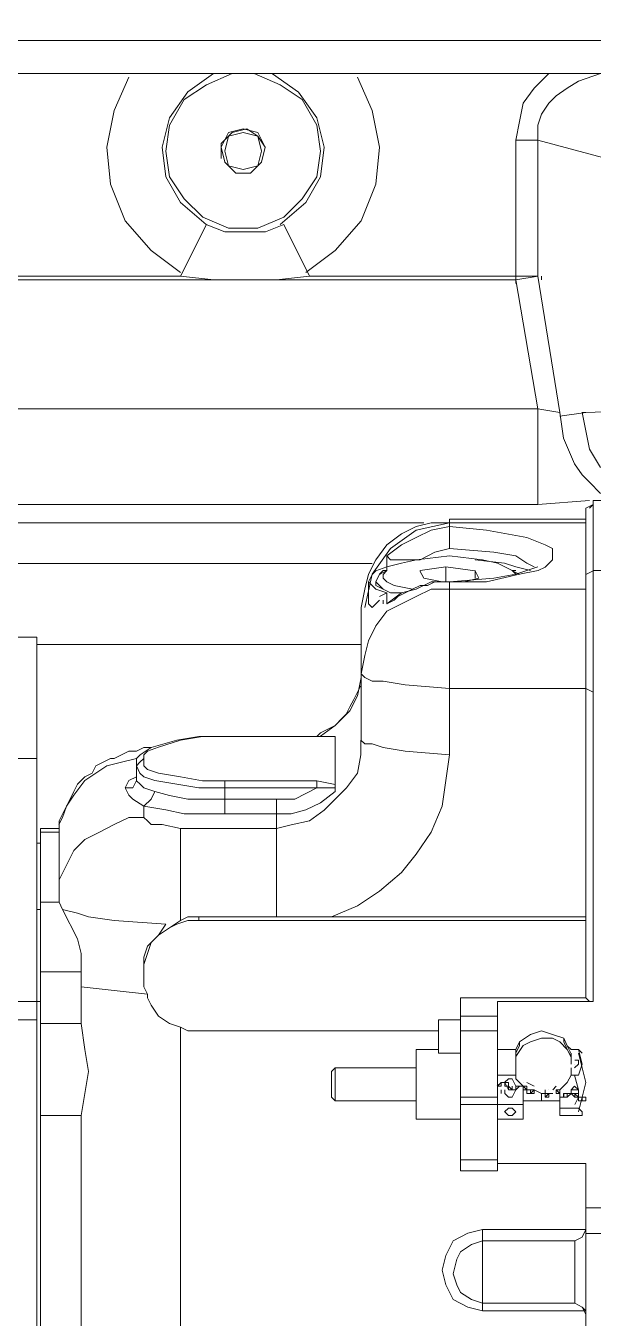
# Model space of a CAD drawing. Header units: inches. Extents: x 11 to 128, y 20 to 108.
# Drawn here: x 30.6814 to 30.7915, y 82.8701 to 83.1209 of the extents above; entities that cross this region are included whole.
import ezdxf

# ---------------------------------------------------------------- set-up
doc = ezdxf.new("R2010")
doc.units = ezdxf.units.IN
doc.header["$MEASUREMENT"] = 0
doc.layers.add('1', color=255, linetype='Continuous')
doc.layers.add('Dim', color=6, linetype='Continuous', lineweight=13)

# ---------------------------------------------------------------- blocks, each defined once
blk = doc.blocks.new('5')
at = {"layer": '1', "lineweight": 9}
for p, q in [((225.92195, -21.51927), (225.72061, -21.51927)), ((225.92195, -21.52498), (225.72061, -21.52498)), ((225.78348, -21.52498), (225.77904, -21.52814)), ((225.78666, -21.52498), (225.78222, -21.5269)), ((225.79493, -21.5269), (225.79049, -21.52498)), ((225.7981, -21.52815), (225.79365, -21.52499)), ((225.84128, -21.52498), (225.83874, -21.52751)), ((225.85017, -21.52498), (225.84636, -21.52627)), ((225.76888, -21.52561), (225.76634, -21.53134)), ((225.78222, -21.5269), (225.7784, -21.52943)), ((225.79873, -21.52943), (225.79493, -21.5269)), ((225.81081, -21.53134), (225.80826, -21.5256)), ((225.83874, -21.52751), (225.83684, -21.53008)), ((225.84444, -21.52751), (225.84254, -21.5288)), ((225.84636, -21.52627), (225.84444, -21.52751)), ((225.77904, -21.52814), (225.77587, -21.53259)), ((225.7784, -21.52943), (225.77588, -21.53388)), ((225.80128, -21.5326), (225.7981, -21.52815)), ((225.80127, -21.53388), (225.79873, -21.52943)), ((225.84254, -21.5288), (225.84127, -21.53008)), ((225.76634, -21.53134), (225.76507, -21.53767)), ((225.81206, -21.53768), (225.81081, -21.53134)), ((225.83684, -21.53008), (225.83619, -21.53325)), ((225.84, -21.53198), (225.83939, -21.53388)), ((225.84127, -21.53008), (225.84, -21.53198)), ((225.77587, -21.53259), (225.7746, -21.53767)), ((225.77588, -21.53388), (225.77522, -21.53833)), ((225.8019, -21.53833), (225.80127, -21.53388)), ((225.80254, -21.53768), (225.80128, -21.5326)), ((225.83619, -21.53325), (225.83557, -21.53643)), ((225.83939, -21.53388), (225.83939, -21.53643)), ((225.78665, -21.53514), (225.78475, -21.53704)), ((225.78602, -21.53515), (225.78475, -21.53768)), ((225.78602, -21.53578), (225.7854, -21.53833)), ((225.78857, -21.53451), (225.78602, -21.53515)), ((225.78857, -21.53514), (225.78602, -21.53578)), ((225.78921, -21.53451), (225.78665, -21.53514)), ((225.79111, -21.53515), (225.78857, -21.53451)), ((225.79111, -21.53578), (225.78857, -21.53514)), ((225.79111, -21.53578), (225.78921, -21.53451)), ((225.79238, -21.53768), (225.79111, -21.53515)), ((225.79238, -21.53767), (225.79111, -21.53578)), ((225.79173, -21.53833), (225.79111, -21.53578)), ((225.83557, -21.53643), (225.8394, -21.53643)), ((225.83557, -21.5599), (225.83557, -21.53644)), ((225.83939, -21.53643), (225.86732, -21.54402)), ((225.83939, -21.5599), (225.83939, -21.53644)), ((225.76507, -21.53767), (225.76571, -21.54403)), ((225.7746, -21.53767), (225.77523, -21.54277)), ((225.77522, -21.53833), (225.77588, -21.54277)), ((225.78475, -21.53704), (225.78475, -21.53959)), ((225.78475, -21.53768), (225.7854, -21.54023)), ((225.7854, -21.53833), (225.78602, -21.54086)), ((225.79111, -21.54086), (225.79173, -21.53833)), ((225.79173, -21.54023), (225.79238, -21.53768)), ((225.79174, -21.54022), (225.79238, -21.53767)), ((225.80127, -21.54277), (225.8019, -21.53833)), ((225.80189, -21.54278), (225.80254, -21.53768)), ((225.81143, -21.54403), (225.81206, -21.53768)), ((225.7854, -21.54023), (225.78729, -21.54215)), ((225.78602, -21.54086), (225.78857, -21.54149)), ((225.78857, -21.54149), (225.79111, -21.54086)), ((225.78984, -21.54214), (225.79174, -21.54022)), ((225.78984, -21.54215), (225.79173, -21.54023)), ((225.77523, -21.54277), (225.77777, -21.5472)), ((225.77588, -21.54277), (225.7784, -21.54657)), ((225.78729, -21.54215), (225.78984, -21.54215)), ((225.7873, -21.54214), (225.78984, -21.54214)), ((225.79873, -21.54657), (225.80127, -21.54277)), ((225.79937, -21.54721), (225.80189, -21.54278)), ((225.76571, -21.54403), (225.76825, -21.55038)), ((225.80889, -21.55039), (225.81143, -21.54403)), ((225.77777, -21.5472), (225.78221, -21.55102)), ((225.7784, -21.54657), (225.78159, -21.54975)), ((225.79493, -21.55102), (225.79937, -21.54721)), ((225.79556, -21.54975), (225.79873, -21.54657)), ((225.78159, -21.54975), (225.78603, -21.55165)), ((225.79112, -21.55165), (225.79556, -21.54975)), ((225.76825, -21.55038), (225.77269, -21.55548)), ((225.77778, -21.5599), (225.78222, -21.55102)), ((225.78221, -21.55102), (225.78538, -21.55227)), ((225.78603, -21.55165), (225.79112, -21.55165)), ((225.79239, -21.55227), (225.79555, -21.55102)), ((225.79555, -21.55102), (225.79999, -21.5599)), ((225.80445, -21.55547), (225.80889, -21.55039)), ((225.78538, -21.55227), (225.78857, -21.55227)), ((225.78857, -21.55227), (225.79239, -21.55227)), ((225.77269, -21.55548), (225.77778, -21.55928)), ((225.79936, -21.55927), (225.80445, -21.55547)), ((225.73332, -21.5599), (225.77778, -21.5599)), ((225.83557, -21.56054), (225.73712, -21.56054)), ((225.77778, -21.5599), (225.78349, -21.56055)), ((225.78349, -21.56055), (225.78856, -21.56055)), ((225.78856, -21.56055), (225.79429, -21.56055)), ((225.79429, -21.56055), (225.8, -21.5599)), ((225.79999, -21.5599), (225.83939, -21.5599)), ((225.83939, -21.58278), (225.83556, -21.56054)), ((225.8394, -21.55989), (225.83557, -21.56054)), ((225.83557, -21.56118), (225.83557, -21.5599)), ((225.84318, -21.58341), (225.83938, -21.5599)), ((225.84, -21.5599), (225.84, -21.56055)), ((225.73333, -21.58278), (225.83939, -21.58278)), ((225.83938, -21.58277), (225.84318, -21.58341)), ((225.83939, -21.58278), (225.83939, -21.59928)), ((225.8705, -21.58278), (225.84699, -21.58341)), ((225.84762, -21.58341), (225.84318, -21.58404)), ((225.84318, -21.58341), (225.84382, -21.58783)), ((225.84699, -21.58341), (225.84762, -21.58657)), ((225.84762, -21.58657), (225.84826, -21.58975)), ((225.84382, -21.58783), (225.84572, -21.5923)), ((225.84826, -21.58975), (225.85016, -21.59293)), ((225.84572, -21.5923), (225.84699, -21.5942)), ((225.84699, -21.5942), (225.84826, -21.59546)), ((225.84826, -21.59546), (225.85016, -21.59738)), ((225.83939, -21.59928), (225.84827, -21.59863)), ((225.8489, -21.68502), (225.8489, -21.59863)), ((225.8489, -21.59863), (225.85207, -21.59863)), ((225.83939, -21.59929), (225.73333, -21.59929)), ((225.84762, -21.59991), (225.84762, -21.61199)), ((225.84762, -21.59992), (225.84762, -21.60057)), ((225.84763, -21.59992), (225.8489, -21.59929)), ((225.84763, -21.60057), (225.84763, -21.59992)), ((225.8489, -21.59929), (225.84827, -21.59992)), ((225.8197, -21.60246), (225.73204, -21.60246)), ((225.81588, -21.60436), (225.81842, -21.60307)), ((225.81842, -21.60307), (225.82096, -21.60246)), ((225.82413, -21.60246), (225.81842, -21.60374)), ((225.82096, -21.60246), (225.82413, -21.60246)), ((225.82097, -21.60374), (225.82412, -21.60309)), ((225.82412, -21.60309), (225.8305, -21.60374)), ((225.84762, -21.60182), (225.82413, -21.60182)), ((225.82413, -21.60691), (225.82413, -21.60183)), ((225.84762, -21.60246), (225.82413, -21.60246)), ((225.81333, -21.60627), (225.81588, -21.60436)), ((225.81842, -21.60374), (225.81398, -21.60691)), ((225.81589, -21.60627), (225.81841, -21.60498)), ((225.81841, -21.60498), (225.82097, -21.60374)), ((225.8305, -21.60374), (225.83748, -21.60498)), ((225.83748, -21.60498), (225.84065, -21.60627)), ((225.81398, -21.60691), (225.81079, -21.61133)), ((225.81144, -21.60882), (225.81333, -21.60627)), ((225.81333, -21.60817), (225.81589, -21.60627)), ((225.81906, -21.60882), (225.82159, -21.60754)), ((225.82159, -21.60754), (225.82413, -21.60691)), ((225.83176, -21.60752), (225.82413, -21.60691)), ((225.83557, -21.60816), (225.83176, -21.60752)), ((225.84065, -21.60627), (225.84192, -21.6069)), ((225.84192, -21.6069), (225.84192, -21.60753)), ((225.84192, -21.60753), (225.84192, -21.60882)), ((225.73458, -21.60945), (225.81079, -21.60945)), ((225.81016, -21.61133), (225.81144, -21.60882)), ((225.81334, -21.61007), (225.81142, -21.61071)), ((225.81397, -21.60882), (225.81333, -21.60817)), ((225.81334, -21.60816), (225.81334, -21.61008)), ((225.81334, -21.61007), (225.81588, -21.60944)), ((225.81334, -21.6107), (225.81334, -21.61007)), ((225.8146, -21.60882), (225.81397, -21.60882)), ((225.81651, -21.60882), (225.8146, -21.60882)), ((225.81588, -21.60944), (225.81843, -21.60883)), ((225.81906, -21.60882), (225.81651, -21.60882)), ((225.81843, -21.60883), (225.82414, -21.60815)), ((225.81906, -21.60882), (225.81906, -21.60882)), ((225.81906, -21.6107), (225.8235, -21.61007)), ((225.82349, -21.61262), (225.82349, -21.61007)), ((225.82349, -21.61007), (225.82858, -21.61071)), ((225.82414, -21.60815), (225.82985, -21.60883)), ((225.83365, -21.60944), (225.82857, -21.60883)), ((225.82985, -21.60883), (225.83239, -21.60944)), ((225.83239, -21.60944), (225.83494, -21.6107)), ((225.83557, -21.61007), (225.83365, -21.60944)), ((225.83747, -21.60944), (225.83557, -21.60816)), ((225.8381, -21.6107), (225.83557, -21.61007)), ((225.83874, -21.61007), (225.83747, -21.60944)), ((225.83939, -21.61007), (225.83747, -21.6107)), ((225.84065, -21.61009), (225.8394, -21.6107)), ((225.84192, -21.60882), (225.84065, -21.61009)), ((225.80954, -21.61388), (225.81016, -21.61133)), ((225.81079, -21.61133), (225.80954, -21.61707)), ((225.81079, -21.61134), (225.81017, -21.61263)), ((225.81142, -21.61071), (225.81079, -21.61134)), ((225.81207, -21.61133), (225.81143, -21.61262)), ((225.81143, -21.61262), (225.81207, -21.61133)), ((225.81334, -21.6107), (225.81206, -21.61134)), ((225.8127, -21.6107), (225.81207, -21.61133)), ((225.81271, -21.6107), (225.81334, -21.6107)), ((225.81334, -21.6107), (225.81271, -21.61134)), ((225.81271, -21.61134), (225.81271, -21.61199)), ((225.81271, -21.61199), (225.81333, -21.61262)), ((225.81334, -21.61133), (225.81334, -21.61133)), ((225.8197, -21.61199), (225.81905, -21.61071)), ((225.82287, -21.61262), (225.8197, -21.61199)), ((225.83176, -21.61199), (225.82413, -21.61262)), ((225.82922, -21.61199), (225.82667, -21.61262)), ((225.82857, -21.61071), (225.82922, -21.61199)), ((225.82858, -21.6107), (225.82858, -21.61199)), ((225.83619, -21.61133), (225.8305, -21.61262)), ((225.83557, -21.61133), (225.83176, -21.61199)), ((225.83494, -21.6107), (225.83619, -21.61134)), ((225.83619, -21.61134), (225.83494, -21.6107)), ((225.83557, -21.6107), (225.83494, -21.6107)), ((225.83557, -21.61133), (225.83494, -21.6107)), ((225.83747, -21.6107), (225.83557, -21.61133)), ((225.83557, -21.61133), (225.83557, -21.61133)), ((225.8394, -21.6107), (225.83619, -21.61133)), ((225.84762, -21.61134), (225.84889, -21.61071)), ((225.84762, -21.61199), (225.84762, -21.61134)), ((225.84762, -21.61199), (225.84762, -21.68438)), ((225.8489, -21.6107), (225.85207, -21.6107)), ((225.80889, -21.61707), (225.80954, -21.61388)), ((225.81016, -21.61643), (225.81016, -21.61261)), ((225.81016, -21.61262), (225.8108, -21.61325)), ((225.8108, -21.61325), (225.81143, -21.61391)), ((225.81143, -21.61326), (225.81143, -21.61262)), ((225.81143, -21.61262), (225.81143, -21.61262)), ((225.81143, -21.61263), (225.8127, -21.61389)), ((225.81143, -21.61326), (225.81143, -21.61263)), ((225.81397, -21.61452), (225.81143, -21.61326)), ((225.81143, -21.61391), (225.81333, -21.61452)), ((225.81206, -21.61516), (225.81334, -21.61452)), ((225.8127, -21.61389), (225.81397, -21.61452)), ((225.81333, -21.61262), (225.8146, -21.61326)), ((225.81589, -21.61453), (225.81333, -21.61643)), ((225.81334, -21.61452), (225.81334, -21.61642)), ((225.8146, -21.61452), (225.81397, -21.61452)), ((225.81397, -21.61452), (225.8146, -21.61452)), ((225.8146, -21.61326), (225.81777, -21.61389)), ((225.8146, -21.61389), (225.8146, -21.61389)), ((225.8146, -21.61452), (225.81524, -21.61452)), ((225.8146, -21.61452), (225.8146, -21.61452)), ((225.81588, -21.61452), (225.81461, -21.61452)), ((225.8165, -21.61452), (225.81525, -21.61517)), ((225.81841, -21.6139), (225.81589, -21.61453)), ((225.81777, -21.61391), (225.8165, -21.61452)), ((225.81906, -21.61325), (225.81777, -21.61391)), ((225.82097, -21.61262), (225.81841, -21.6139)), ((225.81842, -21.61516), (225.82096, -21.61389)), ((225.82032, -21.61325), (225.81906, -21.61325)), ((225.82159, -21.61262), (225.82032, -21.61325)), ((225.82096, -21.61389), (225.82413, -21.61389)), ((225.82412, -21.61262), (225.82097, -21.61262)), ((225.82288, -21.61262), (225.82159, -21.61262)), ((225.82413, -21.61262), (225.82288, -21.61262)), ((225.8305, -21.61262), (225.82412, -21.61262)), ((225.82413, -21.64246), (225.82413, -21.61261)), ((225.82413, -21.61389), (225.84763, -21.61389)), ((225.8108, -21.61706), (225.81016, -21.61643)), ((225.81143, -21.61643), (225.8108, -21.61706)), ((225.81208, -21.61582), (225.81143, -21.61643)), ((225.81271, -21.61581), (225.81271, -21.61642)), ((225.8146, -21.61582), (225.81333, -21.61643)), ((225.81333, -21.61769), (225.81587, -21.61642)), ((225.81334, -21.61643), (225.81334, -21.61643)), ((225.81334, -21.61643), (225.81334, -21.61643)), ((225.81524, -21.61516), (225.8146, -21.61582)), ((225.81587, -21.61642), (225.81842, -21.61516)), ((225.80889, -21.63993), (225.80889, -21.61708)), ((225.81143, -21.62024), (225.81333, -21.61769)), ((225.81016, -21.62279), (225.81143, -21.62024)), ((225.75301, -21.62215), (225.73458, -21.62215)), ((225.80889, -21.62342), (225.753, -21.62342)), ((225.75301, -21.62215), (225.75301, -21.86538)), ((225.80954, -21.62534), (225.81016, -21.62279)), ((225.80889, -21.6285), (225.80954, -21.62534)), ((225.80889, -21.62786), (225.80889, -21.62913)), ((225.80889, -21.6285), (225.80889, -21.62786)), ((225.80826, -21.63229), (225.80889, -21.62913)), ((225.80889, -21.62913), (225.80889, -21.6285)), ((225.80954, -21.62914), (225.80889, -21.6285)), ((225.80889, -21.62913), (225.80889, -21.63041)), ((225.81079, -21.62975), (225.80954, -21.62914)), ((225.81271, -21.62975), (225.81079, -21.62975)), ((225.8165, -21.6304), (225.81271, -21.62975)), ((225.80698, -21.63486), (225.80826, -21.63229)), ((225.80826, -21.63166), (225.80762, -21.63292)), ((225.80889, -21.63041), (225.80826, -21.63166)), ((225.82413, -21.63103), (225.8165, -21.6304)), ((225.84762, -21.63103), (225.82413, -21.63103)), ((225.8489, -21.63166), (225.84763, -21.63103)), ((225.80698, -21.63421), (225.80635, -21.63547)), ((225.80762, -21.63292), (225.80698, -21.63421)), ((225.80445, -21.63739), (225.80698, -21.63486)), ((225.80572, -21.6361), (225.80445, -21.63739)), ((225.80635, -21.63547), (225.80572, -21.6361)), ((225.80191, -21.63866), (225.80128, -21.63929)), ((225.80191, -21.63927), (225.80445, -21.63739)), ((225.80316, -21.63802), (225.80191, -21.63866)), ((225.80445, -21.63739), (225.80316, -21.63802)), ((225.77142, -21.64118), (225.77015, -21.64181)), ((225.77079, -21.64245), (225.77269, -21.64118)), ((225.77269, -21.64118), (225.77142, -21.64118)), ((225.77397, -21.64117), (225.77205, -21.64183)), ((225.77269, -21.64118), (225.77713, -21.63992)), ((225.77778, -21.63993), (225.77397, -21.64117)), ((225.77713, -21.63992), (225.78095, -21.63929)), ((225.78158, -21.63928), (225.77778, -21.63993)), ((225.78095, -21.63929), (225.78539, -21.63929)), ((225.78539, -21.63928), (225.78158, -21.63928)), ((225.78539, -21.63928), (225.78539, -21.63928)), ((225.80128, -21.63928), (225.7854, -21.63928)), ((225.7854, -21.63928), (225.80128, -21.63928)), ((225.80128, -21.63928), (225.80128, -21.63928)), ((225.80128, -21.63928), (225.80445, -21.63928)), ((225.8019, -21.63928), (225.80128, -21.63928)), ((225.80253, -21.63928), (225.8019, -21.63928)), ((225.80317, -21.63928), (225.80253, -21.63928)), ((225.80382, -21.63928), (225.80317, -21.63928)), ((225.80445, -21.63928), (225.80382, -21.63928)), ((225.80445, -21.64881), (225.80445, -21.63928)), ((225.80445, -21.63928), (225.80445, -21.63928)), ((225.80953, -21.64055), (225.80888, -21.63992)), ((225.80888, -21.64246), (225.80888, -21.63993)), ((225.8108, -21.64055), (225.80953, -21.64055)), ((225.8127, -21.64119), (225.8108, -21.64055)), ((225.81651, -21.64182), (225.8127, -21.64119)), ((225.75301, -21.64311), (225.72887, -21.64311)), ((225.76571, -21.6431), (225.76444, -21.64373)), ((225.76634, -21.6431), (225.76571, -21.6431)), ((225.76761, -21.64247), (225.76634, -21.6431)), ((225.76888, -21.64181), (225.76761, -21.64247)), ((225.76761, -21.64374), (225.77016, -21.6431)), ((225.77015, -21.64181), (225.76888, -21.64181)), ((225.77015, -21.6431), (225.77079, -21.64245)), ((225.77015, -21.64373), (225.77015, -21.6431)), ((225.77143, -21.64311), (225.77078, -21.64374)), ((225.77205, -21.64183), (225.77142, -21.64246)), ((225.77142, -21.64246), (225.77142, -21.64311)), ((225.77142, -21.64311), (225.77142, -21.64436)), ((225.80826, -21.64564), (225.80888, -21.64246)), ((225.82414, -21.64245), (225.81651, -21.64182)), ((225.8235, -21.64692), (225.82414, -21.64245)), ((225.76252, -21.64563), (225.76125, -21.64626)), ((225.76126, -21.64692), (225.76317, -21.64563)), ((225.76317, -21.64434), (225.76252, -21.64563)), ((225.76444, -21.64373), (225.76317, -21.64434)), ((225.76317, -21.64563), (225.76507, -21.64435)), ((225.76507, -21.64435), (225.76761, -21.64374)), ((225.77015, -21.64435), (225.77015, -21.64373)), ((225.77015, -21.64373), (225.77015, -21.64692)), ((225.77015, -21.64373), (225.77015, -21.64373)), ((225.77078, -21.64374), (225.77015, -21.64435)), ((225.77015, -21.64435), (225.77015, -21.64435)), ((225.77015, -21.64435), (225.77078, -21.64564)), ((225.77078, -21.64564), (225.77143, -21.64627)), ((225.77079, -21.64373), (225.77079, -21.64373)), ((225.77142, -21.64436), (225.77205, -21.64499)), ((225.77205, -21.64499), (225.77397, -21.64564)), ((225.77397, -21.64564), (225.77778, -21.64628)), ((225.80636, -21.64817), (225.80826, -21.64564)), ((225.75998, -21.64755), (225.75935, -21.64881)), ((225.75936, -21.64945), (225.76126, -21.64692)), ((225.76125, -21.64626), (225.75998, -21.64755)), ((225.76888, -21.64692), (225.76825, -21.64818)), ((225.77015, -21.64627), (225.76888, -21.64692)), ((225.77015, -21.64692), (225.76952, -21.64818)), ((225.77015, -21.64627), (225.77015, -21.64627)), ((225.77015, -21.64627), (225.77015, -21.64627)), ((225.77015, -21.64693), (225.77015, -21.64693)), ((225.77015, -21.64693), (225.77015, -21.64693)), ((225.77079, -21.64754), (225.77015, -21.64693)), ((225.77142, -21.64818), (225.77079, -21.64754)), ((225.77143, -21.64627), (225.77334, -21.64692)), ((225.77334, -21.64692), (225.77714, -21.64755)), ((225.77714, -21.64755), (225.78095, -21.64819)), ((225.77778, -21.64628), (225.78158, -21.64693)), ((225.78158, -21.64693), (225.78539, -21.64693)), ((225.78539, -21.65263), (225.78539, -21.64691)), ((225.78539, -21.64693), (225.80127, -21.64693)), ((225.80445, -21.64756), (225.80128, -21.64693)), ((225.80128, -21.64693), (225.80128, -21.64819)), ((225.82287, -21.65135), (225.8235, -21.64692)), ((225.75809, -21.65135), (225.75936, -21.64945)), ((225.75873, -21.6501), (225.7581, -21.65134)), ((225.75935, -21.64881), (225.75873, -21.6501)), ((225.76952, -21.64818), (225.76825, -21.64818)), ((225.76825, -21.64818), (225.76888, -21.64945)), ((225.76888, -21.64945), (225.76952, -21.6501)), ((225.76952, -21.6501), (225.77142, -21.65135)), ((225.77333, -21.64881), (225.77142, -21.64818)), ((225.77142, -21.65135), (225.77269, -21.6501)), ((225.77269, -21.6501), (225.77334, -21.64882)), ((225.77586, -21.64946), (225.77334, -21.64881)), ((225.77905, -21.6501), (225.77586, -21.64946)), ((225.78539, -21.6501), (225.77905, -21.6501)), ((225.78095, -21.64819), (225.78539, -21.64819)), ((225.78539, -21.6501), (225.79429, -21.6501)), ((225.80128, -21.64818), (225.7854, -21.64818)), ((225.79429, -21.6501), (225.79429, -21.6704)), ((225.7943, -21.6501), (225.79747, -21.6501)), ((225.79747, -21.6501), (225.80128, -21.64818)), ((225.80445, -21.64818), (225.80128, -21.64818)), ((225.8019, -21.65073), (225.80444, -21.64881)), ((225.80254, -21.65199), (225.80444, -21.65009)), ((225.80444, -21.65009), (225.80636, -21.64817)), ((225.75682, -21.65388), (225.75809, -21.65135)), ((225.7581, -21.65134), (225.75744, -21.65326)), ((225.77522, -21.65197), (225.77142, -21.65134)), ((225.77143, -21.65134), (225.77143, -21.65326)), ((225.77841, -21.65263), (225.77522, -21.65197)), ((225.79683, -21.65263), (225.79936, -21.65197)), ((225.79936, -21.65197), (225.8019, -21.65073)), ((225.8, -21.65388), (225.80254, -21.65199)), ((225.82097, -21.6558), (225.82287, -21.65135)), ((225.75744, -21.65326), (225.75681, -21.6545)), ((225.75682, -21.65645), (225.75682, -21.65388)), ((225.75682, -21.65451), (225.75682, -21.6558)), ((225.7638, -21.65579), (225.76634, -21.65451)), ((225.76634, -21.65451), (225.76888, -21.65326)), ((225.76888, -21.65326), (225.77143, -21.65326)), ((225.77143, -21.65326), (225.77205, -21.65387)), ((225.77205, -21.65387), (225.7727, -21.65451)), ((225.7727, -21.65451), (225.7746, -21.65451)), ((225.7746, -21.65451), (225.77778, -21.65516)), ((225.78539, -21.65263), (225.77841, -21.65263)), ((225.79429, -21.65263), (225.78539, -21.65263)), ((225.79429, -21.65263), (225.79683, -21.65263)), ((225.79429, -21.65517), (225.79683, -21.65452)), ((225.79683, -21.65452), (225.8, -21.65388)), ((225.75364, -21.65517), (225.75364, -21.8533)), ((225.75682, -21.65517), (225.75365, -21.65517)), ((225.75682, -21.6558), (225.75365, -21.6558)), ((225.75682, -21.6558), (225.75682, -21.65645)), ((225.75682, -21.66658), (225.75682, -21.65645)), ((225.75682, -21.65645), (225.75682, -21.65645)), ((225.76126, -21.65706), (225.7638, -21.65579)), ((225.77778, -21.65517), (225.79429, -21.65517)), ((225.77778, -21.67103), (225.77778, -21.65518)), ((225.81841, -21.65963), (225.82097, -21.6558)), ((225.75364, -21.6577), (225.75301, -21.6577)), ((225.75301, -21.6577), (225.75364, -21.6577)), ((225.75809, -21.6615), (225.75936, -21.65897)), ((225.75936, -21.65897), (225.76126, -21.65706)), ((225.81589, -21.66279), (225.81841, -21.65963)), ((225.75682, -21.66403), (225.75809, -21.6615)), ((225.81207, -21.66596), (225.81589, -21.66279)), ((225.75682, -21.66658), (225.75682, -21.66403)), ((225.75364, -21.66787), (225.75681, -21.66787)), ((225.75682, -21.66787), (225.75682, -21.66658)), ((225.75744, -21.66914), (225.75682, -21.66787)), ((225.80826, -21.66851), (225.81207, -21.66596)), ((225.75301, -21.66914), (225.75363, -21.66914)), ((225.75998, -21.66976), (225.75744, -21.66913)), ((225.75744, -21.66913), (225.75998, -21.67421)), ((225.76188, -21.67039), (225.75998, -21.66976)), ((225.80382, -21.6704), (225.80826, -21.66851)), ((225.76634, -21.67103), (225.76188, -21.67039)), ((225.77522, -21.67168), (225.76634, -21.67103)), ((225.77397, -21.67358), (225.77522, -21.67168)), ((225.77397, -21.67358), (225.77587, -21.67231)), ((225.77586, -21.67232), (225.77778, -21.67103)), ((225.77587, -21.67231), (225.77714, -21.67168)), ((225.77714, -21.67168), (225.77905, -21.67102)), ((225.77778, -21.67103), (225.77905, -21.6704)), ((225.77905, -21.6704), (225.78095, -21.6704)), ((225.77905, -21.67102), (225.78095, -21.67102)), ((225.78095, -21.6704), (225.78095, -21.67104)), ((225.79429, -21.6704), (225.78095, -21.6704)), ((225.78095, -21.67103), (225.84762, -21.67103)), ((225.80381, -21.6704), (225.79429, -21.6704)), ((225.84762, -21.6704), (225.80382, -21.6704)), ((225.75998, -21.67421), (225.76063, -21.67676)), ((225.77205, -21.6755), (225.77397, -21.67358)), ((225.7727, -21.67484), (225.77397, -21.67358)), ((225.76063, -21.67676), (225.76063, -21.67992)), ((225.77143, -21.67737), (225.77205, -21.6755)), ((225.77143, -21.67866), (225.77205, -21.67676)), ((225.77205, -21.67676), (225.7727, -21.67484)), ((225.77143, -21.67992), (225.77143, -21.67737)), ((225.77143, -21.68055), (225.77143, -21.67866)), ((225.76062, -21.67992), (225.75364, -21.67992)), ((225.76062, -21.68245), (225.76062, -21.67992)), ((225.77143, -21.68056), (225.77143, -21.68246)), ((225.76062, -21.68881), (225.76062, -21.68246)), ((225.76062, -21.68246), (225.76635, -21.68309)), ((225.76635, -21.68309), (225.77206, -21.68374)), ((225.77143, -21.68246), (225.77206, -21.68374)), ((225.75301, -21.68501), (225.72887, -21.68501)), ((225.75364, -21.68501), (225.75301, -21.68501)), ((225.77205, -21.68437), (225.7727, -21.68564)), ((225.77206, -21.68374), (225.77206, -21.68438)), ((225.7727, -21.68564), (225.77397, -21.68753)), ((225.82604, -21.68438), (225.82604, -21.71423)), ((225.84762, -21.68438), (225.82605, -21.68438)), ((225.83239, -21.68501), (225.84827, -21.68501)), ((225.83239, -21.71423), (225.83239, -21.68502)), ((225.84827, -21.68501), (225.84763, -21.68438)), ((225.8489, -21.68501), (225.84827, -21.68501)), ((225.77397, -21.68753), (225.77587, -21.6888)), ((225.82604, -21.68754), (225.8324, -21.68754)), ((225.75301, -21.68818), (225.72887, -21.68818)), ((225.75364, -21.68881), (225.76062, -21.68881)), ((225.76062, -21.68881), (225.76125, -21.69327)), ((225.77587, -21.6888), (225.77778, -21.68945)), ((225.77778, -21.68945), (225.77904, -21.69009)), ((225.77778, -21.68946), (225.77778, -21.74218)), ((225.77904, -21.69009), (225.78095, -21.69009)), ((225.78095, -21.69009), (225.82223, -21.69009)), ((225.82604, -21.68818), (225.82222, -21.68818)), ((225.82222, -21.6939), (225.82222, -21.68819)), ((225.83239, -21.69009), (225.82603, -21.69009)), ((225.83809, -21.69071), (225.84001, -21.69008)), ((225.84, -21.69009), (225.84192, -21.69072)), ((225.83619, -21.692), (225.83557, -21.69328)), ((225.83557, -21.69328), (225.83619, -21.692)), ((225.83619, -21.692), (225.83809, -21.69071)), ((225.8362, -21.69263), (225.8362, -21.69199)), ((225.83809, -21.692), (225.83684, -21.69263)), ((225.84001, -21.69135), (225.83809, -21.692)), ((225.84, -21.69135), (225.84192, -21.69135)), ((225.84192, -21.69072), (225.84383, -21.69135)), ((225.84192, -21.69135), (225.84317, -21.692)), ((225.84317, -21.692), (225.84444, -21.69327)), ((225.84445, -21.69264), (225.84383, -21.69135)), ((225.84383, -21.69135), (225.84383, -21.692)), ((225.84383, -21.69135), (225.84444, -21.69264)), ((225.84383, -21.692), (225.84445, -21.69329)), ((225.76125, -21.69327), (225.76189, -21.69707)), ((225.81842, -21.70533), (225.81842, -21.69327)), ((225.81842, -21.69327), (225.82223, -21.69327)), ((225.82604, -21.6939), (225.82222, -21.6939)), ((225.83239, -21.69515), (225.83239, -21.69327)), ((225.83239, -21.69327), (225.83556, -21.69327)), ((225.83239, -21.6939), (225.83239, -21.69327)), ((225.83239, -21.69454), (225.83239, -21.69391)), ((225.83684, -21.69263), (225.83557, -21.69453)), ((225.83557, -21.6939), (225.83619, -21.69263)), ((225.83557, -21.69328), (225.83557, -21.69516)), ((225.83557, -21.69516), (225.83557, -21.69328)), ((225.83557, -21.69582), (225.83557, -21.6939)), ((225.83557, -21.69453), (225.83557, -21.69582)), ((225.84444, -21.69264), (225.84509, -21.69327)), ((225.84444, -21.69327), (225.84509, -21.69453)), ((225.84508, -21.6939), (225.84445, -21.69264)), ((225.84445, -21.69329), (225.84508, -21.69455)), ((225.84509, -21.69327), (225.84636, -21.69327)), ((225.84509, -21.6939), (225.84509, -21.6939)), ((225.84509, -21.6939), (225.84509, -21.69454)), ((225.84509, -21.69454), (225.84509, -21.69391)), ((225.84509, -21.69453), (225.84509, -21.69582)), ((225.84509, -21.69516), (225.84509, -21.69455)), ((225.84636, -21.69327), (225.84699, -21.69391)), ((225.84699, -21.69581), (225.84636, -21.69329)), ((225.84762, -21.69897), (225.84636, -21.69391)), ((225.80382, -21.69707), (225.80444, -21.69644)), ((225.81841, -21.69645), (225.80445, -21.69645)), ((225.80445, -21.69645), (225.80445, -21.70216)), ((225.83239, -21.69516), (225.83239, -21.69771)), ((225.83557, -21.69516), (225.83557, -21.69516)), ((225.83557, -21.69582), (225.83557, -21.69582)), ((225.83557, -21.69582), (225.83557, -21.69582)), ((225.83557, -21.69835), (225.83557, -21.69582)), ((225.84509, -21.69582), (225.84509, -21.69516)), ((225.84509, -21.69582), (225.84509, -21.69582)), ((225.84509, -21.69582), (225.84509, -21.69582)), ((225.84509, -21.69645), (225.84509, -21.69771)), ((225.84636, -21.69582), (225.84572, -21.69645)), ((225.84573, -21.69516), (225.84573, -21.69516)), ((225.84573, -21.69516), (225.84637, -21.69516)), ((225.84573, -21.69516), (225.84573, -21.69516)), ((225.84573, -21.69582), (225.84573, -21.69582)), ((225.84573, -21.69645), (225.84573, -21.69645)), ((225.84636, -21.69771), (225.84699, -21.69581)), ((225.84636, -21.69582), (225.84636, -21.69582)), ((225.84637, -21.69516), (225.84637, -21.69581)), ((225.76189, -21.69707), (225.76125, -21.70088)), ((225.80382, -21.70153), (225.80382, -21.69708)), ((225.83238, -21.69961), (225.83303, -21.69898)), ((225.83303, -21.69898), (225.83238, -21.69961)), ((225.83239, -21.69771), (225.83556, -21.69771)), ((225.83239, -21.69771), (225.83239, -21.70024)), ((225.83304, -21.69898), (225.83239, -21.69962)), ((225.83303, -21.69898), (225.83366, -21.69898)), ((225.83366, -21.69898), (225.83303, -21.69898)), ((225.83303, -21.69962), (225.83303, -21.69898)), ((225.83303, -21.69898), (225.83366, -21.69898)), ((225.83366, -21.69898), (225.83303, -21.69898)), ((225.83303, -21.69898), (225.83303, -21.69898)), ((225.83366, -21.69898), (225.83304, -21.69898)), ((225.83365, -21.69898), (225.8343, -21.69835)), ((225.83366, -21.69898), (225.83366, -21.69898)), ((225.83366, -21.69898), (225.83366, -21.69898)), ((225.83366, -21.69898), (225.83366, -21.69898)), ((225.83366, -21.69898), (225.83366, -21.69898)), ((225.83366, -21.69898), (225.83366, -21.69898)), ((225.83366, -21.69898), (225.83366, -21.69898)), ((225.83366, -21.69898), (225.83366, -21.69898)), ((225.83366, -21.69898), (225.83366, -21.69898)), ((225.8343, -21.70024), (225.83366, -21.69898)), ((225.83366, -21.69898), (225.83366, -21.69961)), ((225.83366, -21.69898), (225.83366, -21.69962)), ((225.83366, -21.69898), (225.83366, -21.69898)), ((225.83366, -21.69898), (225.83366, -21.69898)), ((225.83366, -21.69898), (225.83366, -21.69898)), ((225.83366, -21.69898), (225.83366, -21.69961)), ((225.83367, -21.69898), (225.83429, -21.69898)), ((225.83429, -21.69898), (225.83429, -21.69961)), ((225.8343, -21.69835), (225.83494, -21.69835)), ((225.83494, -21.69835), (225.83557, -21.69962)), ((225.83684, -21.69962), (225.83557, -21.69835)), ((225.83684, -21.69898), (225.83684, -21.69898)), ((225.83747, -21.69898), (225.83875, -21.69961)), ((225.84444, -21.69897), (225.84317, -21.70024)), ((225.84509, -21.69771), (225.84444, -21.69897)), ((225.84509, -21.69771), (225.84636, -21.69771)), ((225.84636, -21.70024), (225.84572, -21.69771)), ((225.84636, -21.70407), (225.84762, -21.69897)), ((225.76125, -21.70088), (225.76062, -21.7047)), ((225.83239, -21.69962), (225.83239, -21.69962)), ((225.83239, -21.69962), (225.83304, -21.69962)), ((225.83239, -21.69962), (225.83239, -21.69962)), ((225.83239, -21.69962), (225.83239, -21.69962)), ((225.83239, -21.69962), (225.83239, -21.69962)), ((225.83239, -21.69962), (225.83239, -21.69962)), ((225.83303, -21.69962), (225.83303, -21.69962)), ((225.83303, -21.69962), (225.83303, -21.69962)), ((225.83303, -21.69962), (225.83303, -21.69962)), ((225.83303, -21.69962), (225.83303, -21.69962)), ((225.83303, -21.69962), (225.83303, -21.69962)), ((225.83303, -21.70024), (225.83303, -21.70088)), ((225.83366, -21.69961), (225.8343, -21.69961)), ((225.83366, -21.69962), (225.83366, -21.69962)), ((225.83366, -21.69962), (225.83366, -21.69962)), ((225.83366, -21.69962), (225.8343, -21.69962)), ((225.83366, -21.69962), (225.83366, -21.69962)), ((225.83366, -21.69962), (225.83366, -21.69962)), ((225.83366, -21.70024), (225.83366, -21.70088)), ((225.83366, -21.70088), (225.8343, -21.70153)), ((225.83429, -21.69961), (225.83494, -21.70024)), ((225.83494, -21.70024), (225.83429, -21.70024)), ((225.8343, -21.69961), (225.8343, -21.70024)), ((225.8343, -21.69962), (225.8343, -21.70025)), ((225.8343, -21.69962), (225.8343, -21.70025)), ((225.83494, -21.70024), (225.8343, -21.70024)), ((225.8343, -21.70024), (225.83494, -21.70024)), ((225.8343, -21.70024), (225.8343, -21.70024)), ((225.8343, -21.70024), (225.8343, -21.70024)), ((225.8343, -21.70024), (225.8343, -21.70024)), ((225.8343, -21.70024), (225.8343, -21.70024)), ((225.8343, -21.70024), (225.8343, -21.70024)), ((225.8343, -21.70024), (225.8343, -21.70024)), ((225.8343, -21.70024), (225.8343, -21.70024)), ((225.8343, -21.70024), (225.8343, -21.70024)), ((225.83493, -21.70153), (225.83558, -21.70024)), ((225.83494, -21.69962), (225.83494, -21.70025)), ((225.83494, -21.69962), (225.83494, -21.69962)), ((225.83494, -21.69962), (225.83494, -21.69962)), ((225.83494, -21.69962), (225.83494, -21.69962)), ((225.83494, -21.70024), (225.83557, -21.70024)), ((225.83494, -21.70024), (225.83494, -21.70024)), ((225.83494, -21.70024), (225.83494, -21.70024)), ((225.83494, -21.70024), (225.83494, -21.70024)), ((225.83494, -21.70024), (225.83556, -21.70024)), ((225.83494, -21.70024), (225.83494, -21.70024)), ((225.83494, -21.70024), (225.83494, -21.70024)), ((225.83494, -21.70024), (225.83494, -21.70024)), ((225.83494, -21.70024), (225.83494, -21.70024)), ((225.83494, -21.70024), (225.83494, -21.70024)), ((225.83494, -21.70024), (225.83494, -21.70024)), ((225.83494, -21.70024), (225.83494, -21.70024)), ((225.83494, -21.70024), (225.83494, -21.70024)), ((225.83494, -21.70024), (225.83494, -21.70024)), ((225.83494, -21.70024), (225.83494, -21.70024)), ((225.83557, -21.70025), (225.83494, -21.70025)), ((225.83557, -21.70024), (225.83557, -21.69961)), ((225.83557, -21.69961), (225.83619, -21.69961)), ((225.83557, -21.69962), (225.83557, -21.69962)), ((225.83557, -21.69962), (225.83557, -21.70025)), ((225.83557, -21.69962), (225.83557, -21.69962)), ((225.83557, -21.69962), (225.83557, -21.69962)), ((225.83619, -21.69962), (225.83557, -21.69962)), ((225.83557, -21.70025), (225.83557, -21.69962)), ((225.83557, -21.69962), (225.8362, -21.69962)), ((225.83557, -21.70025), (225.83619, -21.69962)), ((225.83557, -21.69962), (225.83557, -21.69962)), ((225.83557, -21.70024), (225.83557, -21.70024)), ((225.83557, -21.70024), (225.83557, -21.70024)), ((225.83557, -21.70024), (225.83557, -21.70024)), ((225.83557, -21.70024), (225.83557, -21.70024)), ((225.83557, -21.70024), (225.83557, -21.70024)), ((225.83557, -21.70024), (225.83557, -21.70024)), ((225.83557, -21.70024), (225.83557, -21.70024)), ((225.83557, -21.70024), (225.83557, -21.70024)), ((225.83684, -21.69962), (225.83619, -21.69962)), ((225.83619, -21.69962), (225.83684, -21.69962)), ((225.8362, -21.69962), (225.8362, -21.69962)), ((225.8362, -21.69962), (225.8362, -21.69962)), ((225.8362, -21.69962), (225.8362, -21.69962)), ((225.8362, -21.69962), (225.8362, -21.69962)), ((225.8362, -21.69962), (225.8362, -21.69962)), ((225.8362, -21.69962), (225.8362, -21.69962)), ((225.8362, -21.69962), (225.83684, -21.69962)), ((225.8362, -21.69962), (225.8362, -21.69962)), ((225.8362, -21.69962), (225.8362, -21.69962)), ((225.8362, -21.69962), (225.8362, -21.69962)), ((225.8362, -21.69962), (225.8362, -21.69962)), ((225.8362, -21.69962), (225.8362, -21.69962)), ((225.8362, -21.69962), (225.83684, -21.69962)), ((225.83684, -21.69962), (225.8362, -21.69962)), ((225.83683, -21.69961), (225.83747, -21.69961)), ((225.83747, -21.70024), (225.83683, -21.69961)), ((225.83683, -21.69961), (225.83747, -21.70024)), ((225.83684, -21.70025), (225.83684, -21.69962)), ((225.83684, -21.69962), (225.83684, -21.69962)), ((225.83684, -21.69962), (225.83684, -21.69962)), ((225.83684, -21.69962), (225.83684, -21.69962)), ((225.83684, -21.69962), (225.83684, -21.69962)), ((225.83684, -21.69962), (225.83684, -21.69962)), ((225.83684, -21.69962), (225.83684, -21.69962)), ((225.83684, -21.69962), (225.83684, -21.69962)), ((225.83684, -21.69962), (225.83684, -21.69962)), ((225.83684, -21.69962), (225.83684, -21.69962)), ((225.83684, -21.69962), (225.83684, -21.69962)), ((225.83684, -21.69962), (225.83684, -21.69962)), ((225.83684, -21.70279), (225.83684, -21.70024)), ((225.83684, -21.70024), (225.83684, -21.70407)), ((225.83684, -21.70024), (225.83748, -21.70024)), ((225.83684, -21.70024), (225.83684, -21.70024)), ((225.83747, -21.69961), (225.83747, -21.70024)), ((225.8381, -21.70024), (225.83747, -21.70024)), ((225.83747, -21.70024), (225.83747, -21.70088)), ((225.83747, -21.70024), (225.83747, -21.70024)), ((225.83747, -21.70024), (225.83747, -21.70088)), ((225.83747, -21.70024), (225.83747, -21.70024)), ((225.83747, -21.70024), (225.83747, -21.70024)), ((225.83747, -21.70024), (225.83747, -21.70024)), ((225.83747, -21.70024), (225.83747, -21.70024)), ((225.83747, -21.70024), (225.83747, -21.70024)), ((225.83747, -21.70024), (225.83747, -21.70024)), ((225.83747, -21.70024), (225.83747, -21.70024)), ((225.83747, -21.70024), (225.83747, -21.70024)), ((225.83747, -21.70024), (225.83747, -21.70024)), ((225.83747, -21.70024), (225.83747, -21.70024)), ((225.83747, -21.70024), (225.83747, -21.70024)), ((225.83747, -21.70024), (225.83747, -21.70024)), ((225.83747, -21.70088), (225.83747, -21.70025)), ((225.83747, -21.70025), (225.83747, -21.70088)), ((225.83747, -21.70088), (225.83747, -21.70025)), ((225.83747, -21.70088), (225.8381, -21.70088)), ((225.83747, -21.70088), (225.83747, -21.70088)), ((225.83747, -21.70088), (225.83747, -21.70088)), ((225.8381, -21.70088), (225.83747, -21.70088)), ((225.83747, -21.70088), (225.83747, -21.70088)), ((225.83747, -21.70088), (225.83747, -21.70088)), ((225.83747, -21.70088), (225.83747, -21.70088)), ((225.83747, -21.70088), (225.83747, -21.70088)), ((225.83747, -21.70088), (225.83747, -21.70088)), ((225.83747, -21.70088), (225.83747, -21.70088)), ((225.83747, -21.70088), (225.83747, -21.70088)), ((225.83747, -21.70088), (225.83747, -21.70088)), ((225.8381, -21.70088), (225.8381, -21.70024)), ((225.8381, -21.70088), (225.8381, -21.70024)), ((225.8381, -21.70024), (225.83874, -21.70024)), ((225.8381, -21.70024), (225.8381, -21.70024)), ((225.83874, -21.70025), (225.8381, -21.70088)), ((225.8381, -21.70088), (225.8381, -21.70088)), ((225.8381, -21.70088), (225.83874, -21.70088)), ((225.8381, -21.70088), (225.8381, -21.70088)), ((225.83874, -21.70024), (225.83874, -21.70024)), ((225.83874, -21.70024), (225.83874, -21.70024)), ((225.83874, -21.70088), (225.83874, -21.70025)), ((225.83874, -21.70088), (225.83874, -21.70088)), ((225.83875, -21.70025), (225.84, -21.70088)), ((225.84, -21.70216), (225.84, -21.70087)), ((225.84, -21.70087), (225.84, -21.70216)), ((225.84, -21.70088), (225.84, -21.70088)), ((225.84, -21.70088), (225.84065, -21.70088)), ((225.84, -21.70088), (225.84, -21.70088)), ((225.84, -21.70088), (225.84065, -21.70088)), ((225.84065, -21.70088), (225.84001, -21.70088)), ((225.84065, -21.70024), (225.84065, -21.70088)), ((225.84065, -21.70024), (225.84065, -21.70024)), ((225.84065, -21.70024), (225.84065, -21.70024)), ((225.84065, -21.70088), (225.84065, -21.70088)), ((225.84065, -21.70154), (225.84127, -21.70088)), ((225.84065, -21.70088), (225.84065, -21.70088)), ((225.84065, -21.70088), (225.84065, -21.70088)), ((225.84065, -21.70088), (225.84065, -21.70088)), ((225.84065, -21.70088), (225.84065, -21.70153)), ((225.84065, -21.70088), (225.84065, -21.70088)), ((225.84065, -21.70088), (225.84065, -21.70088)), ((225.84128, -21.70088), (225.84065, -21.70088)), ((225.84065, -21.70088), (225.84065, -21.70154)), ((225.84065, -21.70088), (225.84065, -21.70088)), ((225.84065, -21.70088), (225.84065, -21.70088)), ((225.84065, -21.70088), (225.84065, -21.70088)), ((225.84065, -21.70088), (225.84065, -21.70088)), ((225.84065, -21.70088), (225.84065, -21.70088)), ((225.84065, -21.70088), (225.84065, -21.70088)), ((225.84065, -21.70088), (225.84065, -21.70088)), ((225.84065, -21.70088), (225.84065, -21.70088)), ((225.84065, -21.70088), (225.84065, -21.70088)), ((225.84065, -21.70088), (225.84065, -21.70088)), ((225.84065, -21.70088), (225.84065, -21.70088)), ((225.84065, -21.70088), (225.84065, -21.70088)), ((225.84065, -21.70088), (225.84127, -21.70088)), ((225.84193, -21.70088), (225.84066, -21.70088)), ((225.84127, -21.70024), (225.84127, -21.70024)), ((225.84127, -21.70088), (225.84127, -21.70088)), ((225.84127, -21.70088), (225.84127, -21.70088)), ((225.84127, -21.70088), (225.84194, -21.70088)), ((225.84194, -21.70088), (225.84127, -21.70088)), ((225.84127, -21.70088), (225.84127, -21.70088)), ((225.84127, -21.70088), (225.84127, -21.70088)), ((225.84127, -21.70088), (225.84127, -21.70088)), ((225.84127, -21.70088), (225.84127, -21.70088)), ((225.84128, -21.70153), (225.84128, -21.70088)), ((225.84193, -21.70024), (225.84255, -21.69961)), ((225.84193, -21.70088), (225.84193, -21.70088)), ((225.84318, -21.70024), (225.84255, -21.70024)), ((225.84255, -21.70024), (225.84255, -21.70088)), ((225.84255, -21.70024), (225.84255, -21.70024)), ((225.84255, -21.70024), (225.84255, -21.70024)), ((225.84255, -21.70024), (225.84255, -21.70024)), ((225.84318, -21.70088), (225.84255, -21.70024)), ((225.84255, -21.70024), (225.84318, -21.70088)), ((225.84255, -21.70024), (225.84255, -21.70024)), ((225.84255, -21.70024), (225.84255, -21.70024)), ((225.84255, -21.70025), (225.84318, -21.70025)), ((225.84255, -21.70088), (225.84255, -21.70088)), ((225.84255, -21.70088), (225.84255, -21.70088)), ((225.84255, -21.70088), (225.84318, -21.70088)), ((225.84318, -21.70024), (225.84318, -21.70024)), ((225.84318, -21.70088), (225.84318, -21.70025)), ((225.84318, -21.70025), (225.84318, -21.70088)), ((225.84318, -21.7047), (225.84318, -21.70088)), ((225.84318, -21.70088), (225.84318, -21.70153)), ((225.84318, -21.70088), (225.84318, -21.70154)), ((225.84318, -21.70153), (225.84318, -21.70088)), ((225.84318, -21.70088), (225.84318, -21.70153)), ((225.84445, -21.70088), (225.84382, -21.70088)), ((225.84382, -21.70088), (225.84382, -21.70154)), ((225.84383, -21.70024), (225.84383, -21.70024)), ((225.84383, -21.70088), (225.84383, -21.70088)), ((225.84383, -21.70088), (225.84383, -21.70088)), ((225.84383, -21.70088), (225.84383, -21.70088)), ((225.84383, -21.70088), (225.84383, -21.70154)), ((225.84444, -21.70088), (225.84444, -21.70154)), ((225.84444, -21.70154), (225.84509, -21.70088)), ((225.84445, -21.70088), (225.84445, -21.70088)), ((225.84445, -21.70088), (225.84445, -21.70088)), ((225.84445, -21.70153), (225.84445, -21.70088)), ((225.84445, -21.70088), (225.84509, -21.70088)), ((225.84445, -21.70088), (225.84445, -21.70088)), ((225.84509, -21.70088), (225.84445, -21.70088)), ((225.84508, -21.70088), (225.84445, -21.70088)), ((225.84445, -21.70088), (225.84445, -21.70088)), ((225.84573, -21.70088), (225.84508, -21.70088)), ((225.84573, -21.70088), (225.84508, -21.70088)), ((225.84509, -21.70024), (225.84572, -21.69961)), ((225.84509, -21.70024), (225.84509, -21.70024)), ((225.84509, -21.70088), (225.84509, -21.70024)), ((225.84509, -21.70024), (225.84573, -21.70024)), ((225.84509, -21.70088), (225.84509, -21.70088)), ((225.84509, -21.70088), (225.84509, -21.70088)), ((225.84572, -21.70088), (225.84509, -21.70088)), ((225.84509, -21.70088), (225.84509, -21.70088)), ((225.84509, -21.70088), (225.84509, -21.70088)), ((225.84509, -21.70088), (225.84509, -21.70088)), ((225.84509, -21.70088), (225.84509, -21.70088)), ((225.84509, -21.70088), (225.84573, -21.70088)), ((225.84573, -21.70088), (225.84509, -21.70088)), ((225.84509, -21.70088), (225.84509, -21.70088)), ((225.84573, -21.70153), (225.84509, -21.70088)), ((225.84509, -21.70088), (225.84509, -21.70088)), ((225.84572, -21.69961), (225.84636, -21.70024)), ((225.84572, -21.70088), (225.84636, -21.70088)), ((225.84636, -21.70153), (225.84572, -21.70088)), ((225.84572, -21.70088), (225.84636, -21.70153)), ((225.84573, -21.70024), (225.84636, -21.70024)), ((225.84573, -21.70154), (225.84573, -21.70088)), ((225.84573, -21.70088), (225.84573, -21.70088)), ((225.84573, -21.70088), (225.84573, -21.70088)), ((225.84573, -21.70088), (225.84573, -21.70088)), ((225.84573, -21.70088), (225.84573, -21.70088)), ((225.84573, -21.70088), (225.84573, -21.70088)), ((225.84573, -21.70088), (225.84573, -21.70088)), ((225.84573, -21.70088), (225.84573, -21.70088)), ((225.84573, -21.70088), (225.84573, -21.70088)), ((225.84573, -21.70088), (225.84573, -21.70088)), ((225.84573, -21.70088), (225.84573, -21.70088)), ((225.84636, -21.70024), (225.84636, -21.70024)), ((225.84636, -21.70088), (225.84636, -21.70025)), ((225.84636, -21.70088), (225.84636, -21.70153)), ((225.84636, -21.70088), (225.84636, -21.70088)), ((225.84636, -21.70088), (225.84636, -21.70088)), ((225.84637, -21.70153), (225.84637, -21.70025)), ((225.80444, -21.70216), (225.80382, -21.70153)), ((225.80445, -21.70216), (225.81841, -21.70216)), ((225.83239, -21.7028), (225.82603, -21.7028)), ((225.82604, -21.70153), (225.8324, -21.70153)), ((225.83239, -21.70153), (225.83239, -21.70279)), ((225.83683, -21.7028), (225.83239, -21.7028)), ((225.83239, -21.7028), (225.83239, -21.7028)), ((225.83239, -21.7028), (225.83239, -21.70408)), ((225.8343, -21.70342), (225.83365, -21.70407)), ((225.8343, -21.70153), (225.83493, -21.70153)), ((225.83494, -21.70342), (225.8343, -21.70342)), ((225.83557, -21.70407), (225.83494, -21.70342)), ((225.84001, -21.70216), (225.83684, -21.70216)), ((225.83684, -21.70407), (225.83684, -21.70279)), ((225.84, -21.70153), (225.84, -21.70153)), ((225.84318, -21.70216), (225.84001, -21.70216)), ((225.84065, -21.70153), (225.84065, -21.70153)), ((225.84065, -21.70153), (225.84128, -21.70153)), ((225.84318, -21.70153), (225.84382, -21.70153)), ((225.84383, -21.70153), (225.84318, -21.70153)), ((225.84318, -21.70153), (225.84383, -21.70153)), ((225.84318, -21.70153), (225.84318, -21.70153)), ((225.84318, -21.70153), (225.84382, -21.70153)), ((225.84318, -21.70153), (225.84318, -21.70153)), ((225.84318, -21.70153), (225.84318, -21.70153)), ((225.84318, -21.70153), (225.84318, -21.70153)), ((225.84318, -21.70153), (225.84318, -21.70153)), ((225.84318, -21.70153), (225.84318, -21.70153)), ((225.84318, -21.70153), (225.84318, -21.70153)), ((225.84318, -21.70153), (225.84318, -21.70153)), ((225.84318, -21.70153), (225.84318, -21.70153)), ((225.84318, -21.70341), (225.84637, -21.70341)), ((225.84382, -21.70153), (225.84445, -21.70153)), ((225.84383, -21.70153), (225.84383, -21.70153)), ((225.84383, -21.70153), (225.84383, -21.70153)), ((225.84383, -21.70153), (225.84383, -21.70153)), ((225.84383, -21.70153), (225.84445, -21.70153)), ((225.84383, -21.70153), (225.84383, -21.70153)), ((225.84383, -21.70153), (225.84383, -21.70153)), ((225.84383, -21.70153), (225.84383, -21.70153)), ((225.84383, -21.70153), (225.84383, -21.70153)), ((225.84383, -21.70153), (225.84383, -21.70153)), ((225.84383, -21.70153), (225.84383, -21.70153)), ((225.84383, -21.70153), (225.84383, -21.70153)), ((225.84383, -21.70153), (225.84383, -21.70153)), ((225.84445, -21.70153), (225.84445, -21.70153)), ((225.84445, -21.70153), (225.84445, -21.70153)), ((225.84445, -21.70153), (225.84445, -21.70153)), ((225.84445, -21.70153), (225.84445, -21.70153)), ((225.84445, -21.70153), (225.84445, -21.70153)), ((225.84445, -21.70153), (225.84445, -21.70153)), ((225.84445, -21.70153), (225.84445, -21.70153)), ((225.84573, -21.7028), (225.84637, -21.70153)), ((225.84637, -21.70154), (225.84573, -21.70154)), ((225.84636, -21.70153), (225.84636, -21.70153)), ((225.84636, -21.70153), (225.84636, -21.70153)), ((225.84636, -21.70153), (225.84636, -21.70153)), ((225.84636, -21.70153), (225.84636, -21.70216)), ((225.84636, -21.70153), (225.84636, -21.70153)), ((225.84636, -21.70153), (225.84636, -21.70153)), ((225.84636, -21.70153), (225.84636, -21.70153)), ((225.84636, -21.70153), (225.84636, -21.70153)), ((225.84636, -21.70153), (225.84636, -21.70153)), ((225.84636, -21.70153), (225.84636, -21.70153)), ((225.84636, -21.70153), (225.84636, -21.70153)), ((225.84636, -21.70153), (225.84636, -21.70153)), ((225.84636, -21.70153), (225.84636, -21.70153)), ((225.84636, -21.70153), (225.84636, -21.70153)), ((225.84636, -21.70153), (225.84636, -21.70153)), ((225.84636, -21.70216), (225.84636, -21.70216)), ((225.84636, -21.70216), (225.84699, -21.70216)), ((225.84636, -21.70216), (225.84636, -21.70216)), ((225.84636, -21.70216), (225.84636, -21.70216)), ((225.84636, -21.70216), (225.84636, -21.70216)), ((225.84636, -21.70216), (225.84636, -21.70216)), ((225.84636, -21.70216), (225.84636, -21.70216)), ((225.84699, -21.70153), (225.84637, -21.70153)), ((225.84637, -21.70216), (225.84699, -21.70216)), ((225.84637, -21.70341), (225.84699, -21.70407)), ((225.84699, -21.70153), (225.84699, -21.70153)), ((225.84699, -21.70216), (225.84699, -21.70153)), ((225.84699, -21.70153), (225.84699, -21.70153)), ((225.84699, -21.70153), (225.84699, -21.70153)), ((225.84699, -21.70216), (225.84699, -21.70216)), ((225.84699, -21.70216), (225.84762, -21.70216)), ((225.84699, -21.70216), (225.84699, -21.70216)), ((225.847, -21.70216), (225.847, -21.70153)), ((225.847, -21.70153), (225.84762, -21.70153)), ((225.84762, -21.70153), (225.847, -21.70153)), ((225.84762, -21.70216), (225.84762, -21.70153)), ((225.84762, -21.70153), (225.84762, -21.70153)), ((225.84762, -21.70153), (225.84762, -21.70153)), ((225.76062, -21.7047), (225.75364, -21.7047)), ((225.76062, -21.74218), (225.76062, -21.7047)), ((225.82605, -21.70533), (225.81842, -21.70533)), ((225.83239, -21.7047), (225.83239, -21.70407)), ((225.83239, -21.70407), (225.83239, -21.7047)), ((225.83239, -21.7047), (225.83239, -21.70533)), ((225.83684, -21.70533), (225.8324, -21.70533)), ((225.83366, -21.70407), (225.8343, -21.7047)), ((225.8343, -21.7047), (225.83493, -21.7047)), ((225.83493, -21.7047), (225.83558, -21.70407)), ((225.83684, -21.70407), (225.83684, -21.7047)), ((225.83684, -21.7047), (225.83684, -21.70407)), ((225.83684, -21.7047), (225.83684, -21.70533)), ((225.84636, -21.7047), (225.84318, -21.7047)), ((225.84699, -21.7047), (225.84636, -21.7047)), ((225.84699, -21.70407), (225.84699, -21.7047)), ((225.82604, -21.71232), (225.8324, -21.71232)), ((225.82604, -21.71423), (225.8324, -21.71423)), ((225.83239, -21.71296), (225.84763, -21.71296)), ((225.84762, -21.80503), (225.84762, -21.71295)), ((225.85208, -21.72058), (225.84762, -21.72058)), ((225.84762, -21.72373), (225.84762, -21.72436)), ((225.8273, -21.725), (225.82476, -21.72629)), ((225.82985, -21.72437), (225.8273, -21.725)), ((225.84762, -21.72437), (225.82984, -21.72437)), ((225.82985, -21.72437), (225.82985, -21.73835)), ((225.84573, -21.72629), (225.847, -21.72566)), ((225.847, -21.72566), (225.84762, -21.72437)), ((225.84762, -21.72501), (225.85144, -21.72501)), ((225.82476, -21.72629), (225.82349, -21.72882)), ((225.8254, -21.72948), (225.82603, -21.7282)), ((225.82603, -21.7282), (225.82793, -21.72693)), ((225.82793, -21.72693), (225.82985, -21.72628)), ((225.82985, -21.72628), (225.84573, -21.72628)), ((225.84573, -21.72628), (225.84573, -21.73708)), ((225.82349, -21.72882), (225.82288, -21.73137)), ((225.82476, -21.73201), (225.8254, -21.72948)), ((225.82288, -21.73137), (225.82349, -21.7339)), ((225.8254, -21.73391), (225.82476, -21.73201)), ((225.82349, -21.7339), (225.82476, -21.73643)), ((225.82603, -21.73518), (225.8254, -21.73391)), ((225.82476, -21.73643), (225.8273, -21.73771)), ((225.82793, -21.73644), (225.82603, -21.73518)), ((225.82985, -21.73707), (225.82793, -21.73644)), ((225.84573, -21.73707), (225.82984, -21.73707)), ((225.847, -21.73773), (225.84573, -21.73707)), ((225.8273, -21.73771), (225.82985, -21.73835)), ((225.82985, -21.73835), (225.84763, -21.73835)), ((225.84699, -21.73772), (225.84762, -21.73835)), ((225.84762, -21.73901), (225.847, -21.73772))]:
    blk.add_line(p, q, dxfattribs=at)

msp = doc.modelspace()

# ---------------------------------------------------------------- linework, layer by layer
msp.add_open_spline([(18.80527, 84.67695), (20.02879, 84.15716), (22.00001, 83.28056), (26.13586, 81.6811), (29.86669, 80.9072), (34.92488, 80.9072), (38.64477, 80.92251), (41.12414, 80.90707)], degree=3, knots=[0, 0, 0, 0, 3.550687, 7.088547, 10.454406, 13.763203, 20.376363, 20.376363, 20.376363, 20.376363])
msp.add_open_spline([(18.80527, 84.67695), (20.02879, 84.15716), (22.00001, 83.28056), (26.13586, 81.6811), (29.86669, 80.9072), (34.92488, 80.9072), (38.64477, 80.92251), (41.12414, 80.90707)], degree=3, knots=[0, 0, 0, 0, 3.550687, 7.088547, 10.454406, 13.763203, 20.376363, 20.376363, 20.376363, 20.376363])

# ---------------------------------------------------------------- block references
at = {"layer": 'Dim', "xscale": 1.125, "yscale": 1.125, "zscale": 1.125}
msp.add_blockref('5', (-223.28855, 107.32721), dxfattribs=at)

doc.saveas('drawing.dxf')
